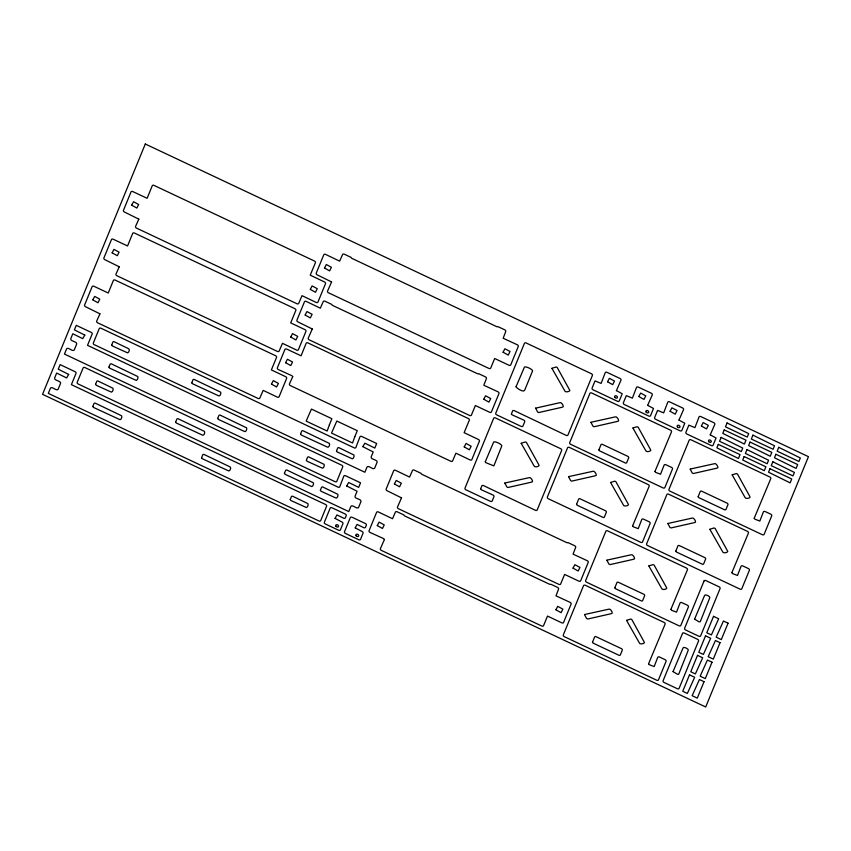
<?xml version="1.0" encoding="UTF-8"?>
<svg xmlns="http://www.w3.org/2000/svg" width="851" height="851" viewBox="0 0 851 851"><rect width="100%" height="100%" fill="white"/><g stroke="black" fill="none" stroke-linecap="round" stroke-linejoin="round"><path stroke-width="1.28" d="M504.834 483.102L506.877 486.953L507.973 487.495L531.407 482.177C534.577 482.57 530.333 476.092 528.896 477.719L504.845 483.038M521.184 443.275L533.875 465.571C534.013 468.061 540.906 466.422 538.715 464.582L526.418 442.382L525.29 441.956L521.184 443.275M535.598 408.161L537.641 412.012L538.726 412.554L562.171 407.235C565.192 407.523 561.203 401.268 559.681 402.725L535.598 408.161M551.948 368.334L564.638 390.63C564.628 393.151 571.915 391.29 569.404 389.609L557.182 367.441L556.118 367.004L551.948 368.281M568.596 476.741L570.638 480.592L571.723 481.134L595.168 475.815C598.221 476.252 594.275 469.773 592.658 471.358L568.617 476.634M584.541 614.624L586.584 618.475L587.669 619.028L611.114 613.709C614.156 614.124 610.22 607.667 608.603 609.242L584.563 614.518M590.934 422.33L592.977 426.181L594.062 426.734L617.496 421.415C620.507 421.766 616.656 415.458 614.986 416.947L590.934 422.277M606.88 560.213L608.922 564.075L610.007 564.617L633.442 559.298C636.431 559.703 632.612 553.395 630.931 554.831L606.88 560.16M610.582 482.485L623.272 504.781C623.219 507.207 630.453 505.622 628.049 503.749L615.826 481.592L614.752 481.155L610.582 482.485M626.527 620.368L639.229 642.675C639.165 645.09 646.42 643.537 643.994 641.643L631.772 619.475L630.697 619.039L626.527 620.368M632.921 428.074L645.611 450.37C645.739 452.881 652.76 451.168 650.377 449.339L638.154 427.181L637.091 426.745L632.931 427.968M648.866 565.968L661.557 588.264C661.684 590.775 668.726 589.083 666.322 587.233L654.1 565.064L653.036 564.628L648.877 565.851M667.865 523.535L669.907 527.397L670.992 527.939L694.427 522.62C697.618 523.014 693.299 516.514 691.916 518.153L667.865 523.482M690.193 469.135L692.235 472.986L693.32 473.528L716.765 468.21C719.946 468.635 715.691 462.104 714.255 463.752L690.204 469.071M709.851 529.29L722.542 551.586C722.542 554.097 729.828 552.256 727.307 550.554L715.127 528.439L714.021 527.95L709.851 529.29M732.179 474.879L744.88 497.175C744.976 499.622 751.933 498.112 749.646 496.144L737.466 474.028L736.296 473.56L732.19 474.826M68.654 374.419L66.665 377.94L56.655 373.068L54.698 377.855A1.915 1.404 28.7 0 0 55.953 380.003L59.208 381.418A1.915 1.404 28.7 0 1 60.464 383.567L58.208 389.067A1.915 1.404 28.7 0 1 55.879 389.524L52.709 387.918A1.915 1.404 28.7 0 0 50.379 388.375L48.326 393.385L318.923 520.961A1.511 1.106 28.7 0 0 320.71 520.578L326.603 506.207A1.511 1.106 28.7 0 0 325.667 504.537L71.388 384.652L76.016 373.355A1.511 1.106 28.7 0 0 75.079 371.685L60.123 364.632L58.251 369.185L68.654 374.419M84.792 335.103L82.728 338.624L72.792 333.762L70.824 338.549A1.915 1.404 28.7 0 0 72.09 340.698L75.335 342.113A1.915 1.404 28.7 0 1 76.59 344.261L74.335 349.761A1.915 1.404 28.7 0 1 72.005 350.218L68.835 348.612A1.915 1.404 28.7 0 0 66.506 349.07L64.453 354.069L335.049 481.655A1.511 1.106 28.7 0 0 336.836 481.262L342.73 466.891A1.511 1.106 28.7 0 0 341.794 465.231L87.515 345.336L92.153 334.049A1.511 1.106 28.7 0 0 91.206 332.379L76.25 325.327L74.388 329.88L84.792 335.103M92.823 299.892L97.982 302.765L99.78 299.18L94.684 296.414L92.844 299.786M92.791 406.48L93.44 407.406L118.98 419.213C120.991 421.553 123.352 415.245 120.629 415.309L94.993 403.044L94.067 403.321L92.802 406.427M95.567 384.333L96.216 385.258L110.3 391.662C112.438 394.002 114.587 387.545 111.96 387.769L97.705 380.886L96.844 381.174L95.589 384.226M99.939 313.828L96.674 321.125A1.511 1.106 28.7 0 0 97.62 322.795L258.076 398.449A1.511 1.106 28.7 0 0 259.853 398.055L263.161 390.364L277.309 397.13A1.511 1.106 28.7 0 0 279.085 396.747L286.638 378.355A1.511 1.106 28.7 0 0 285.702 376.695L271.373 369.919L276.543 357.409A1.511 1.106 28.7 0 0 275.607 355.739L115.151 280.085A1.511 1.106 28.7 0 0 113.364 280.479L108.247 293.01L93.908 286.266A1.511 1.106 28.7 0 0 92.131 286.659L84.589 305.041A1.511 1.106 28.7 0 0 85.526 306.711L99.939 313.828M112.13 252.853L117.289 255.726L119.087 252.141L113.928 249.386L112.13 252.853M108.917 367.175L109.566 368.1L135.107 379.897C137.171 382.237 139.521 375.897 136.703 376.014L111.183 363.76L110.194 364.015L108.939 367.068M111.704 345.027L112.343 345.953L126.437 352.357C128.437 354.654 130.809 348.591 128.086 348.463L113.832 341.581L113.002 341.825L111.704 345.027M119.246 266.788L115.981 274.086A1.511 1.106 28.7 0 0 116.927 275.756L277.383 351.41A1.511 1.106 28.7 0 0 279.16 351.027L282.468 343.325L296.616 350.091A1.511 1.106 28.7 0 0 298.403 349.708L305.945 331.316A1.511 1.106 28.7 0 0 305.009 329.656L290.68 322.88L295.85 310.37A1.511 1.106 28.7 0 0 294.914 308.7L134.458 233.046A1.511 1.106 28.7 0 0 132.671 233.44L127.554 245.971L113.226 239.227A1.511 1.106 28.7 0 0 111.438 239.62L103.896 258.002A1.511 1.106 28.7 0 0 104.833 259.672L119.246 266.788M131.692 205.187L136.862 208.069L138.66 204.538L133.554 201.719L131.703 205.134M138.809 219.132L135.554 226.43A1.511 1.106 28.7 0 0 136.49 228.1L296.946 303.743A1.511 1.106 28.7 0 0 298.722 303.36L302.031 295.669L316.178 302.435A1.511 1.106 28.7 0 0 317.966 302.041L325.507 283.66A1.511 1.106 28.7 0 0 324.571 281.989L310.221 275.16L315.413 262.704A1.511 1.106 28.7 0 0 314.476 261.044L154.02 185.39A1.511 1.106 28.7 0 0 152.233 185.773L147.117 198.304L132.788 191.571A1.511 1.106 28.7 0 0 131.001 191.954L123.459 210.346A1.511 1.106 28.7 0 0 124.395 212.005L138.809 219.132M175.646 422.085L176.295 423.011L201.836 434.818C203.889 437.137 206.197 430.914 203.495 430.925L177.912 418.671L176.923 418.926L175.668 421.979M191.773 382.78L192.422 383.705L217.962 395.513C220.026 397.821 222.409 391.503 219.558 391.62L194.049 379.365L193.081 379.578L191.773 382.78M201.57 457.774L202.219 458.689L227.76 470.497C229.802 472.794 232.11 466.582 229.419 466.603L203.846 454.36L202.878 454.562L201.57 457.774M217.707 418.458L218.345 419.383L243.886 431.191C246.024 433.531 248.269 426.979 245.482 427.308L219.973 415.043L219.005 415.256L217.707 418.405M271.437 384.099L276.607 386.982L278.394 383.397L273.299 380.631L271.437 384.099M285.596 362.707L290.755 365.579L292.553 361.994L287.393 359.239L285.596 362.707M284.436 473.379L285.074 474.305L310.615 486.102C312.721 488.421 315.083 481.996 312.211 482.219L286.702 469.965L285.734 470.178L284.436 473.326M290.744 337.07L295.914 339.943L297.712 336.411L292.542 333.592L290.755 337.007M292.712 376.642L289.446 383.939A1.511 1.106 28.7 0 0 290.382 385.609L450.839 461.263A1.511 1.106 28.7 0 0 452.626 460.87L455.934 453.179L470.082 459.944A1.511 1.106 28.7 0 0 471.858 459.561L479.411 441.169A1.511 1.106 28.7 0 0 478.475 439.51L464.125 432.67L469.316 420.224A1.511 1.106 28.7 0 0 468.369 418.554L307.913 342.9A1.511 1.106 28.7 0 0 306.137 343.293L301.073 355.803L286.681 349.08A1.511 1.106 28.7 0 0 284.904 349.474L277.352 367.855A1.511 1.106 28.7 0 0 278.298 369.525L292.063 375.78L292.701 376.695M290.234 499.569L290.882 500.494L305.275 507.036C307.285 509.377 309.658 503.101 306.924 503.143L292.436 496.133L291.51 496.41L290.244 499.516M300.563 434.074L301.201 434.989L326.752 446.796C328.741 449.115 331.199 442.924 328.337 442.914L302.828 430.659L301.828 430.914L300.563 434.01M305.158 315.04L310.317 317.923L312.115 314.338L306.956 311.572L305.169 314.987M310.317 289.404L315.476 292.276L317.274 288.691L312.104 285.936L310.328 289.297M306.36 460.263L307.009 461.189L321.401 467.731C323.529 470.146 325.784 463.455 322.997 463.848L308.498 456.806L307.636 457.104L306.381 460.157M312.274 328.986L308.243 338.155A1.511 1.106 28.7 0 0 309.179 339.826L469.635 415.479A1.511 1.106 28.7 0 0 471.422 415.086L475.369 405.533L489.644 412.278A1.511 1.106 28.7 0 0 491.421 411.895L498.973 393.513A1.511 1.106 28.7 0 0 498.037 391.843L483.825 385.237L486.41 378.557A1.511 1.106 28.7 0 0 485.474 376.887L478.677 373.685A1.511 1.106 28.7 0 1 477.294 373.642L332.784 305.509A1.511 1.106 28.7 0 1 331.816 304.445L325.018 301.233A1.511 1.106 28.7 0 0 323.242 301.626L320.327 308.19L306.243 301.424A1.511 1.106 28.7 0 0 304.467 301.807L296.914 320.189A1.511 1.106 28.7 0 0 297.861 321.859L312.274 328.986M324.465 268.001L329.624 270.884L331.422 267.299L326.327 264.533L324.465 268.001M320.359 490.314L321.008 491.24L335.092 497.644C337.251 500.016 339.464 493.42 336.688 493.761L322.486 486.868L321.635 487.155L320.38 490.208M331.582 281.947L327.55 291.116A1.511 1.106 28.7 0 0 328.486 292.787L488.942 368.44A1.511 1.106 28.7 0 0 490.729 368.047L494.676 358.494L508.951 365.239A1.511 1.106 28.7 0 0 510.738 364.856L518.28 346.474A1.511 1.106 28.7 0 0 517.344 344.804L503.175 338.251L505.728 331.518A1.511 1.106 28.7 0 0 504.781 329.848L497.984 326.646A1.511 1.106 28.7 0 1 496.601 326.603L352.091 258.47A1.511 1.106 28.7 0 1 351.123 257.406L344.325 254.194A1.511 1.106 28.7 0 0 342.549 254.587L339.634 261.151L325.55 254.385A1.511 1.106 28.7 0 0 323.774 254.768L316.232 273.15A1.511 1.106 28.7 0 0 317.168 274.82L331.582 281.947M336.485 451.009L337.134 451.934L351.229 458.338C353.271 460.71 355.644 454.243 352.814 454.455L338.687 447.573L337.794 447.807L336.485 451.009M335.081 518.397L341.996 522.035A1.511 1.106 28.7 0 1 342.932 523.705L340.4 529.865A1.511 1.106 28.7 0 1 338.624 530.247L325.295 523.961A1.511 1.106 28.7 0 1 324.359 522.291L330.167 508.143A1.511 1.106 28.7 0 1 331.943 507.76L345.272 514.047A1.511 1.106 28.7 0 1 346.208 515.706L345.368 517.759A1.511 1.106 28.7 0 1 343.581 518.153L336.943 514.919L335.081 518.397M346.687 485.974L357.09 491.25L355.122 496.037A1.915 1.404 28.7 0 0 356.378 498.197L359.633 499.601A1.915 1.404 28.7 0 1 360.888 501.76L358.633 507.249A1.915 1.404 28.7 0 1 356.303 507.707L353.133 506.1A1.915 1.404 28.7 0 0 350.803 506.558L348.75 511.568L78.143 383.982A1.511 1.106 28.7 0 1 77.207 382.322L83.111 367.951A1.511 1.106 28.7 0 1 84.887 367.558L338.538 487.378L339.623 487.102L343.804 476.156A1.511 1.106 28.7 0 1 345.591 475.773L360.547 482.825L358.675 487.368L348.676 482.496L346.687 485.974M355.207 527.886L362.111 531.524A1.511 1.106 28.7 0 1 363.058 533.194L360.526 539.353A1.511 1.106 28.7 0 1 358.75 539.736L345.421 533.449A1.511 1.106 28.7 0 1 344.485 531.779L350.293 517.631A1.511 1.106 28.7 0 1 352.069 517.248L365.398 523.535A1.511 1.106 28.7 0 1 366.334 525.195L365.494 527.248A1.511 1.106 28.7 0 1 363.707 527.641L357.069 524.407L355.218 527.833M362.813 446.658L373.217 451.945L371.249 456.732A1.915 1.404 28.7 0 0 372.515 458.88L375.759 460.295A1.915 1.404 28.7 0 1 377.014 462.444L374.759 467.944A1.915 1.404 28.7 0 1 372.43 468.401L369.26 466.795A1.915 1.404 28.7 0 0 366.93 467.252L364.877 472.252L94.28 344.676A1.511 1.106 28.7 0 1 93.333 343.006L99.237 328.635A1.511 1.106 28.7 0 1 101.014 328.252L354.665 448.073L355.761 447.796L359.941 436.85A1.511 1.106 28.7 0 1 361.718 436.457L376.674 443.509L374.812 448.062L364.877 443.201L362.824 446.605M377.291 525.599L382.461 528.471L384.248 524.886L379.089 522.131L377.291 525.599M384.407 539.534L380.376 548.714A1.511 1.106 28.7 0 0 381.322 550.374L541.779 626.028A1.511 1.106 28.7 0 0 543.555 625.645L547.501 616.081L561.777 622.836A1.511 1.106 28.7 0 0 563.564 622.453L571.106 604.061A1.511 1.106 28.7 0 0 570.17 602.391L556.001 595.838L558.554 589.105A1.511 1.106 28.7 0 0 557.618 587.435L550.81 584.233A1.511 1.106 28.7 0 1 549.427 584.19L404.927 516.068A1.511 1.106 28.7 0 1 403.959 514.993L397.162 511.791A1.511 1.106 28.7 0 0 395.375 512.174L392.534 518.738L378.387 511.972A1.511 1.106 28.7 0 0 376.599 512.355L369.057 530.747A1.511 1.106 28.7 0 0 369.994 532.418L383.758 538.672L384.407 539.587M394.396 483.932L399.555 486.804L401.353 483.219L396.258 480.453L394.417 483.825M401.512 497.867L397.481 507.047A1.511 1.106 28.7 0 0 398.417 508.707L558.873 584.36A1.511 1.106 28.7 0 0 560.66 583.977L564.607 574.414L578.882 581.169A1.511 1.106 28.7 0 0 580.669 580.786L588.211 562.394A1.511 1.106 28.7 0 0 587.275 560.724L573.063 554.118L575.659 547.438A1.511 1.106 28.7 0 0 574.712 545.768L567.915 542.566A1.511 1.106 28.7 0 1 566.532 542.523L422.022 474.401A1.511 1.106 28.7 0 1 421.054 473.326L414.256 470.124A1.511 1.106 28.7 0 0 412.48 470.507L409.565 477.071L395.492 470.305A1.511 1.106 28.7 0 0 393.705 470.688L386.163 489.08A1.511 1.106 28.7 0 0 387.099 490.75L401.512 497.867M464.21 446.913L469.369 449.796L471.167 446.264L466.071 443.445L464.22 446.86M480.655 488.836L481.304 489.761L493.006 495.037A1.511 1.106 28.7 0 1 493.942 496.707L492.197 500.952A1.511 1.106 28.7 0 1 490.421 501.345L465.944 489.804A1.511 1.106 28.7 0 1 464.997 488.134L493.654 418.32A1.511 1.106 28.7 0 1 495.442 417.937L560.703 448.711A1.511 1.106 28.7 0 1 561.649 450.381L537.204 509.919A1.511 1.106 28.7 0 1 535.428 510.313L483.091 485.4L481.985 485.549L480.677 488.729M483.772 399.257L488.942 402.129L490.729 398.545L485.57 395.789L483.772 399.257M485.272 461.774L485.921 462.699L493.867 465.891L501.569 446.477C503.771 444.818 492.974 439.829 493.41 442.637L485.272 461.774M503.079 352.218L508.249 355.09L510.036 351.452L504.877 348.75L503.079 352.218M511.419 413.894L512.068 414.82L523.769 420.096A1.511 1.106 28.7 0 1 524.705 421.766L522.961 426.011A1.511 1.106 28.7 0 1 521.174 426.404L496.697 414.863A1.511 1.106 28.7 0 1 495.761 413.192L524.418 343.389A1.511 1.106 28.7 0 1 526.195 342.996L591.466 373.77A1.511 1.106 28.7 0 1 592.402 375.44L567.968 434.978A1.511 1.106 28.7 0 1 566.181 435.372L513.855 410.459L512.749 410.618L511.419 413.894M516.036 386.833C517.376 388.843 524.046 392.822 524.695 390.152L532.332 371.547C534.683 369.855 523.578 364.909 524.173 367.696L516.036 386.78M555.916 609.805L561.075 612.677L562.873 609.156L557.713 606.337L555.916 609.752M573.021 568.138L578.18 571.01L579.967 567.436L574.872 564.67L573.021 568.138M576.553 504.324L577.191 505.239L603.359 517.557L604.284 517.28L606.465 511.951L605.848 510.919L579.616 498.59L578.733 498.931L576.553 504.324M592.498 642.207L593.136 643.133L619.305 655.44L620.23 655.164L622.421 649.845L621.794 648.813L595.626 636.495L594.7 636.771L592.498 642.207M598.881 449.913L599.529 450.839L625.687 463.146L626.613 462.87L628.804 457.54L628.176 456.519L602.019 444.201L601.083 444.477L598.881 449.913M607.54 381.791L612.699 384.663L614.496 381.078L609.401 378.312L607.55 381.737M616.411 390.609L622.23 393.736L619.273 400.917A1.511 1.106 28.7 0 1 617.496 401.3L593.019 389.769A1.511 1.106 28.7 0 1 592.083 388.099L595.03 380.908L601.114 383.397L605.21 372.717A1.511 1.106 28.7 0 1 606.986 372.334L620.039 378.493A1.511 1.106 28.7 0 1 620.985 380.163L616.411 390.609M614.826 587.796L615.475 588.722L641.633 601.029L642.569 600.763L644.75 595.434L644.122 594.402L617.964 582.095L617.028 582.361L614.826 587.796M632.623 525.854L633.272 526.78L638.229 528.662L641.771 519.525A1.511 1.106 28.7 0 1 643.558 519.142L649.185 521.791A1.511 1.106 28.7 0 1 650.121 523.461L642.537 541.938A1.511 1.106 28.7 0 1 640.76 542.321L548.289 498.729A1.511 1.106 28.7 0 1 547.353 497.058L567.574 447.786A1.511 1.106 28.7 0 1 569.362 447.403L648.228 484.581A1.511 1.106 28.7 0 1 649.164 486.251L632.623 525.854M638.814 396.534L643.984 399.406L645.781 395.885L640.675 393.066L638.824 396.481M647.685 405.353L653.504 408.48L650.547 415.66A1.511 1.106 28.7 0 1 648.77 416.054L624.294 404.512A1.511 1.106 28.7 0 1 623.357 402.842L626.304 395.651L632.389 398.14L636.484 387.471A1.511 1.106 28.7 0 1 638.261 387.077L651.323 393.236A1.511 1.106 28.7 0 1 652.26 394.907L647.707 405.246M648.568 663.748L649.217 664.663L654.174 666.556L657.717 657.408A1.511 1.106 28.7 0 1 659.504 657.025L665.131 659.685A1.511 1.106 28.7 0 1 666.067 661.344L658.483 679.832A1.511 1.106 28.7 0 1 656.706 680.215L564.234 636.622A1.511 1.106 28.7 0 1 563.298 634.952L583.531 585.679A1.511 1.106 28.7 0 1 585.307 585.286L664.174 622.475A1.511 1.106 28.7 0 1 665.11 624.145L648.568 663.748M654.962 471.443L655.6 472.369L660.557 474.252L664.11 465.114A1.511 1.106 28.7 0 1 665.886 464.731L671.524 467.38A1.511 1.106 28.7 0 1 672.46 469.05L664.876 487.527A1.511 1.106 28.7 0 1 663.089 487.921L570.627 444.318A1.511 1.106 28.7 0 1 569.691 442.658L589.913 393.375A1.511 1.106 28.7 0 1 591.69 392.992L670.567 430.18A1.511 1.106 28.7 0 1 671.503 431.84L654.962 471.443M670.088 411.278L675.258 414.16L677.045 410.512L671.886 407.81L670.088 411.278M670.907 609.337L671.545 610.263L676.513 612.146L680.055 603.008A1.511 1.106 28.7 0 1 681.832 602.614L687.47 605.274A1.511 1.106 28.7 0 1 688.406 606.944L680.821 625.421A1.511 1.106 28.7 0 1 679.034 625.804L586.573 582.212A1.511 1.106 28.7 0 1 585.637 580.542L605.859 531.269A1.511 1.106 28.7 0 1 607.646 530.875L686.512 568.064A1.511 1.106 28.7 0 1 687.448 569.734L670.907 609.337M678.96 420.096L684.778 423.224L681.832 430.415A1.511 1.106 28.7 0 1 680.045 430.797L655.568 419.256A1.511 1.106 28.7 0 1 654.632 417.586L657.578 410.405L663.663 412.884L667.758 402.215A1.511 1.106 28.7 0 1 669.546 401.832L682.598 407.98A1.511 1.106 28.7 0 1 683.534 409.65L678.981 419.99M675.811 551.118L676.46 552.044L702.618 564.351L703.554 564.085L705.734 558.756L705.107 557.724L678.949 545.417L678.013 545.682L675.811 551.118M673.056 671.599L677.609 674.364L678.715 674.205L688.065 650.685C689.927 648.994 682.417 645.898 682.917 648.26L673.056 671.599M698.15 496.707L698.788 497.633L724.956 509.951L725.882 509.675L728.073 504.345L727.509 503.345L701.277 491.006L700.352 491.282L698.15 496.707M694.597 619.124L699.15 621.89L700.245 621.741L709.606 598.21C711.447 596.636 704.277 593.37 704.458 595.785L694.597 619.071M701.373 426.032L706.532 428.904L708.33 425.372L703.16 422.553L701.373 425.968M710.234 434.84L716.053 437.967L713.106 445.158A1.511 1.106 28.7 0 1 711.319 445.541L686.842 433.999A1.511 1.106 28.7 0 1 685.906 432.329L688.853 425.149L694.937 427.627L699.033 416.958A1.511 1.106 28.7 0 1 700.82 416.575L713.872 422.724A1.511 1.106 28.7 0 1 714.808 424.394L710.245 434.787M731.892 572.659L732.53 573.585L737.498 575.467L741.04 566.33A1.511 1.106 28.7 0 1 742.817 565.936L748.455 568.596A1.511 1.106 28.7 0 1 749.391 570.266L741.806 588.743A1.511 1.106 28.7 0 1 740.019 589.126L647.558 545.534A1.511 1.106 28.7 0 1 646.622 543.863L666.844 494.591A1.511 1.106 28.7 0 1 668.631 494.197L747.497 531.386A1.511 1.106 28.7 0 1 748.433 533.056L731.892 572.659M754.22 518.248L754.869 519.174L759.826 521.057L763.379 511.919A1.511 1.106 28.7 0 1 765.155 511.536L770.783 514.185A1.511 1.106 28.7 0 1 771.719 515.855L764.134 534.332A1.511 1.106 28.7 0 1 762.358 534.715L669.886 491.123A1.511 1.106 28.7 0 1 668.95 489.453L689.182 440.18A1.511 1.106 28.7 0 1 690.959 439.797L769.825 476.975A1.511 1.106 28.7 0 1 770.772 478.645L754.22 518.248M329.401 424.809L327.167 431.021L306.158 421.117L311.434 409.076L331.89 418.724L329.401 424.809M354.782 436.776L352.548 442.988L331.539 433.085L336.815 421.043L357.271 430.691L354.782 436.776M145.298 144.01L42.55 394.332L705.702 706.99L808.45 456.668L145.298 144.01M718.297 444.371L716.872 447.839L738.455 458.508L740.051 454.625L718.297 444.371M721.148 437.403L719.563 441.286L741.317 451.551L742.742 448.073L721.148 437.403M724.222 429.915L722.797 433.393L744.391 444.052L745.987 440.169L724.222 429.915M727.084 422.958L725.488 426.84L747.252 437.095L748.678 433.627L727.084 422.958M744.136 456.551L742.71 460.019L764.294 470.688L765.889 466.805L744.136 456.551M746.987 449.583L745.391 453.466L767.155 463.731L768.581 460.253L746.987 449.583M750.061 442.095L748.635 445.573L770.229 456.242L771.825 452.36L750.061 442.095M752.922 435.138L751.327 439.02L773.08 449.275L774.506 445.807L752.922 435.138M682.513 633.431L663.089 680.768A1.511 1.106 28.7 0 0 664.025 682.438L677.332 688.714A1.511 1.106 28.7 0 0 679.109 688.321L698.543 640.984A1.511 1.106 28.7 0 0 697.597 639.324L684.3 633.048A1.511 1.106 28.7 0 0 682.513 633.431M704.054 580.956L684.619 628.304A1.511 1.106 28.7 0 0 685.555 629.963L698.862 636.24A1.511 1.106 28.7 0 0 700.65 635.857L720.074 588.52A1.511 1.106 28.7 0 0 719.138 586.85L705.83 580.573A1.511 1.106 28.7 0 0 704.054 580.956M769.964 468.731L768.538 472.199L790.132 482.868L791.728 478.985L769.964 468.731M772.825 461.774L771.229 465.646L792.983 475.911L794.408 472.433L772.825 461.774M775.899 454.274L774.474 457.753L796.068 468.422L797.653 464.54L775.899 454.274M778.761 447.318L777.165 451.2L798.919 461.455L800.344 457.987L778.761 447.318M689.512 674.854L682.768 691.278L687.363 693.448L694.65 677.279L689.512 674.854M697.512 655.344L690.778 671.769L695.373 673.939L702.66 657.77L697.512 655.344M705.522 635.835L698.777 652.26L703.373 654.43L710.659 638.261L705.522 635.835M713.532 616.337L706.787 632.761L711.383 634.931L718.669 618.762L713.532 616.337M704.032 681.694L697.288 698.118L692.14 695.692L699.426 679.523L704.032 681.694M712.032 662.195L705.298 678.619L700.15 676.194L707.436 660.025L712.032 662.195M720.042 642.686L713.298 659.11L708.16 656.685L715.446 640.516L720.042 642.686M728.052 623.177L721.308 639.601L716.159 637.186L723.446 621.017L728.052 623.177M335.996 526.29A1.511 1.106 28.7 0 0 338.453 526.663A1.511 1.106 28.7 0 0 337.049 524.695A1.511 1.106 28.7 0 0 335.996 526.29M356.122 535.779A1.511 1.106 28.7 0 0 358.579 536.151A1.511 1.106 28.7 0 0 357.175 534.183A1.511 1.106 28.7 0 0 356.122 535.779M708.692 441.584A1.511 1.106 28.7 0 0 711.149 441.956A1.511 1.106 28.7 0 0 709.755 439.988A1.511 1.106 28.7 0 0 708.692 441.584M677.417 426.84A1.511 1.106 28.7 0 0 679.875 427.213A1.511 1.106 28.7 0 0 678.481 425.245A1.511 1.106 28.7 0 0 677.417 426.84M646.143 412.097A1.511 1.106 28.7 0 0 648.6 412.469A1.511 1.106 28.7 0 0 647.196 410.501A1.511 1.106 28.7 0 0 646.143 412.097M614.869 397.353A1.511 1.106 28.7 0 0 617.326 397.725A1.511 1.106 28.7 0 0 615.922 395.747A1.511 1.106 28.7 0 0 614.869 397.353"/></g></svg>
